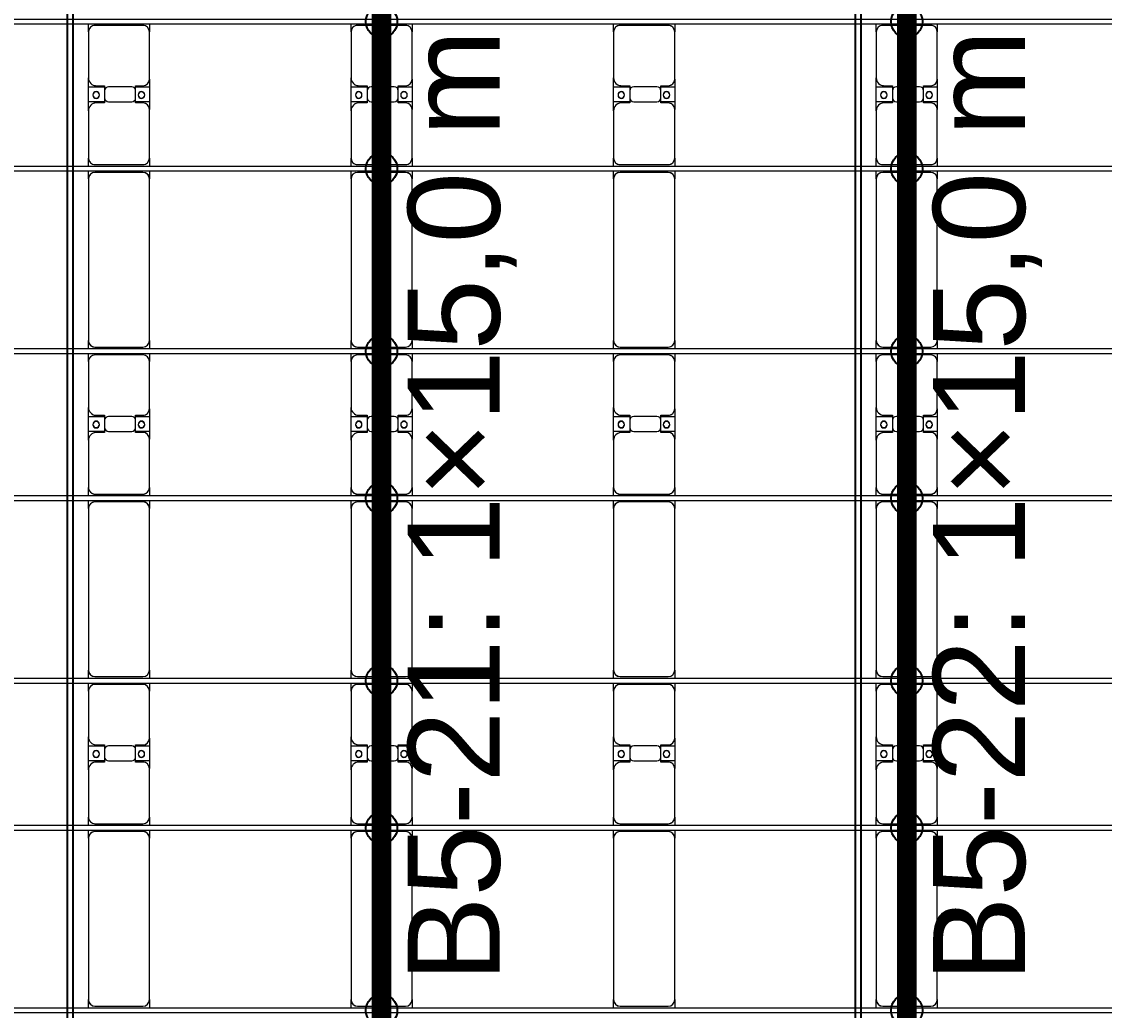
# Model space of a CAD drawing. Header units: millimetres. Extents: x -147246 to 112336, y -213734 to -86506.
# Drawn here: x -80856 to -72610, y -200010 to -192480 of the extents above; entities that cross this region are included whole.
import ezdxf

# ---------------------------------------------------------------- set-up
doc = ezdxf.new("R2010")
doc.units = ezdxf.units.MM
doc.layers.add('A-GENM', color=13, linetype='Continuous', lineweight=9)
doc.layers.add('S-BEAM', color=12, linetype='Continuous', lineweight=9)
doc.layers.add('GC-GHI CHU', color=2, linetype='Continuous')
doc.layers.add('GC-HOP 40x60 GIA CUONG', color=1, linetype='Continuous')
doc.styles.add('GC_VN', font='arial.ttf')

# ---------------------------------------------------------------- blocks, each defined once
blk = doc.blocks.new('Dầm C52 - Hộp 40x60-25898-BỐ TRÍ KHUNG KẾT CẤU BÈ PIN 05')
at = {"layer": 'S-BEAM', "color": 3, "lineweight": 25}
for p, q in [((-55982.1, 20), (55982.1, 20)), ((55982.1, -20), (-55982.1, -20))]:
    blk.add_line(p, q, dxfattribs=at)
blk = doc.blocks.new('Dầm C52 - Hộp 40x60-V1-BỐ TRÍ KHUNG KẾT CẤU BÈ PIN 05')
at = {"layer": 'S-BEAM', "color": 3, "lineweight": 25}
for p, q in [((-16391.3, 20), (55982.1, 20)), ((55982.1, -20), (-16391.3, -20))]:
    blk.add_line(p, q, dxfattribs=at)
blk = doc.blocks.new('Dai phao do pin - DẢI PHAO ĐỠ PIN-V9-BỐ TRÍ KHUNG KẾT CẤU BÈ PIN 05')
at = {"layer": 'A-GENM', "color": 7}
for p, q in [((1828.5, 241.6), (1889.7, 241.6)), ((1839.7, 191.6), (1839.7, -173.4)), ((3120.3, 241.6), (1889.7, 241.6)), ((3120.3, 241.6), (3178.5, 241.6)), ((3170.3, -173.4), (3170.3, 191.6)), ((3218.8, 241.6), (3279.7, 241.6)), ((3229.7, 191.6), (3229.7, -173.4)), ((3639.7, 241.6), (3279.7, 241.6)), ((3639.7, 241.6), (3822.2, 241.6)), ((3699.7, 118.2), (3699.7, 181.6)), ((3707.8, 241.6), (3890.3, 241.6)), ((3707.8, 118.2), (3707.8, 241.6)), ((3822.2, 241.6), (3822.2, 118.2)), ((3830.3, 181.6), (3830.3, 118.2)), ((4240.3, 241.6), (3890.3, 241.6)), ((4240.3, 241.6), (4298.5, 241.6)), ((4290.3, -173.4), (4290.3, 191.6)), ((4338.5, 241.6), (4399.7, 241.6)), ((4349.7, 191.6), (4349.7, -173.4)), ((5630.3, 241.6), (4399.7, 241.6)), ((5630.3, 241.6), (5688.5, 241.6)), ((5680.3, -173.4), (5680.3, 191.6)), ((5728.5, 241.6), (5789.7, 241.6)), ((5739.7, 191.6), (5739.7, -173.4)), ((6149.7, 241.6), (5789.7, 241.6)), ((6149.7, 241.6), (6332.2, 241.6)), ((6209.7, 118.2), (6209.7, 181.6)), ((6217.8, 241.6), (6400.3, 241.6)), ((6217.8, 118.2), (6217.8, 241.6)), ((6332.2, 241.6), (6332.2, 118.2)), ((6340.3, 181.6), (6340.3, 118.2)), ((6750.3, 241.6), (6400.3, 241.6)), ((6750.3, 241.6), (6808.5, 241.6)), ((6800.3, -173.4), (6800.3, 191.6)), ((6848.5, 241.6), (6909.7, 241.6)), ((6859.7, 191.6), (6859.7, -173.4)), ((8140.3, 241.6), (6909.7, 241.6)), ((8140.3, 241.6), (8198.5, 241.6)), ((8190.3, -173.4), (8190.3, 191.6)), ((8238.5, 241.6), (8299.7, 241.6)), ((8249.7, 191.6), (8249.7, -173.4)), ((8659.7, 241.6), (8299.7, 241.6)), ((8659.7, 241.6), (8842.2, 241.6)), ((8719.7, 118.2), (8719.7, 181.6)), ((8727.8, 241.6), (8910.3, 241.6)), ((8727.8, 118.2), (8727.8, 241.6)), ((8842.2, 241.6), (8842.2, 118.2)), ((8850.3, 181.6), (8850.3, 118.2)), ((9260.3, 241.6), (8910.3, 241.6)), ((9260.3, 241.6), (9318.5, 241.6)), ((9310.3, -173.4), (9310.3, 191.6)), ((3792.2, 118.2), (3699.7, 118.2)), ((3707.8, 88.2), (3707.8, -88.2)), ((3830.3, 118.2), (3737.8, 118.2)), ((3822.2, -88.2), (3822.2, 88.2)), ((6302.2, 118.2), (6209.7, 118.2)), ((6217.8, 88.2), (6217.8, -88.2)), ((6340.3, 118.2), (6247.8, 118.2)), ((6332.2, -88.2), (6332.2, 88.2)), ((8812.2, 118.2), (8719.7, 118.2)), ((8727.8, 88.2), (8727.8, -88.2)), ((8850.3, 118.2), (8757.8, 118.2)), ((8842.2, -88.2), (8842.2, 88.2)), ((3699.7, -173.4), (3699.7, -118.2)), ((3699.7, -118.2), (3792.2, -118.2)), ((3707.8, -223.4), (3707.8, -118.2)), ((3737.8, -118.2), (3830.3, -118.2)), ((3822.2, -118.2), (3822.2, -223.4)), ((3830.3, -118.2), (3830.3, -173.4)), ((6209.7, -173.4), (6209.7, -118.2)), ((6209.7, -118.2), (6302.2, -118.2)), ((6217.8, -223.4), (6217.8, -118.2)), ((6247.8, -118.2), (6340.3, -118.2)), ((6332.2, -118.2), (6332.2, -223.4)), ((6340.3, -118.2), (6340.3, -173.4)), ((8719.7, -173.4), (8719.7, -118.2)), ((8719.7, -118.2), (8812.2, -118.2)), ((8727.8, -223.4), (8727.8, -118.2)), ((8757.8, -118.2), (8850.3, -118.2)), ((8842.2, -118.2), (8842.2, -223.4)), ((8850.3, -118.2), (8850.3, -173.4)), ((1889.7, -223.4), (1828.5, -223.4)), ((1889.7, -223.4), (3120.3, -223.4)), ((3178.5, -223.4), (3120.3, -223.4)), ((3279.7, -223.4), (3218.8, -223.4)), ((3279.7, -223.4), (3649.7, -223.4)), ((3822.2, -223.4), (3649.7, -223.4)), ((3880.3, -223.4), (3707.8, -223.4)), ((3880.3, -223.4), (4240.3, -223.4)), ((4298.5, -223.4), (4240.3, -223.4)), ((4399.7, -223.4), (4338.5, -223.4)), ((4399.7, -223.4), (5630.3, -223.4)), ((5688.5, -223.4), (5630.3, -223.4)), ((5789.7, -223.4), (5728.5, -223.4)), ((5789.7, -223.4), (6159.7, -223.4)), ((6332.2, -223.4), (6159.7, -223.4)), ((6390.3, -223.4), (6217.8, -223.4)), ((6390.3, -223.4), (6750.3, -223.4)), ((6808.5, -223.4), (6750.3, -223.4)), ((6909.7, -223.4), (6848.5, -223.4)), ((6909.7, -223.4), (8140.3, -223.4)), ((8198.5, -223.4), (8140.3, -223.4)), ((8299.7, -223.4), (8238.5, -223.4)), ((8299.7, -223.4), (8669.7, -223.4)), ((8842.2, -223.4), (8669.7, -223.4)), ((8900.3, -223.4), (8727.8, -223.4)), ((8900.3, -223.4), (9260.3, -223.4)), ((9318.5, -223.4), (9260.3, -223.4))]:
    blk.add_line(p, q, dxfattribs=at)
for centre, radius, start, end in [((1889.7, 191.6), 50, 90, 180), ((1889.7, 191.6), 50, 105, 180), ((3120.3, 191.6), 50, 360, 90), ((3120.3, 191.6), 50, 15, 90), ((3279.7, 191.6), 50, 90, 180), ((3279.7, 191.6), 50, 135, 180), ((3639.7, 181.6), 60, 360, 90), ((3639.7, 181.6), 60, 360, 26.27734), ((3758.6, 183.2), 25, 0, 180), ((3758.6, 183.2), 25, 180, 360), ((3761.4, 183.2), 25, 360, 180), ((3761.4, 183.2), 25, 180, 0), ((3890.3, 181.6), 60, 90, 180), ((3890.3, 181.6), 60, 150, 180), ((4240.3, 191.6), 50, 360, 90), ((4240.3, 191.6), 50, 360, 45), ((4399.7, 191.6), 50, 90, 180), ((4399.7, 191.6), 50, 105, 180), ((5630.3, 191.6), 50, 360, 90), ((5630.3, 191.6), 50, 15, 90), ((5789.7, 191.6), 50, 90, 180), ((5789.7, 191.6), 50, 135, 180), ((6149.7, 181.6), 60, 0, 90), ((6149.7, 181.6), 60, 0, 30), ((6268.6, 183.2), 25, 0, 180), ((6268.6, 183.2), 25, 180, 0), ((6271.4, 183.2), 25, 0, 180), ((6271.4, 183.2), 25, 180, 0), ((6400.3, 181.6), 60, 90, 180), ((6400.3, 181.6), 60, 150, 180), ((6750.3, 191.6), 50, 0, 90), ((6750.3, 191.6), 50, 0, 45), ((6909.7, 191.6), 50, 90, 180), ((6909.7, 191.6), 50, 105, 180), ((8140.3, 191.6), 50, 360, 90), ((8140.3, 191.6), 50, 15, 90), ((8299.7, 191.6), 50, 90, 180), ((8299.7, 191.6), 50, 135, 180), ((8659.7, 181.6), 60, 0, 90), ((8659.7, 181.6), 60, 0, 30), ((8778.6, 183.2), 25, 0, 180), ((8778.6, 183.2), 25, 180, 0), ((8781.4, 183.2), 25, 360, 180), ((8781.4, 183.2), 25, 180, 360), ((8910.3, 181.6), 60, 90, 180), ((8910.3, 181.6), 60, 150, 180), ((9260.3, 191.6), 50, 360, 90), ((9260.3, 191.6), 50, 360, 45), ((3737.8, 88.2), 30, 90, 180), ((3792.2, 88.2), 30, 360, 90), ((6247.8, 88.2), 30, 90, 180), ((6302.2, 88.2), 30, 360, 90), ((8757.8, 88.2), 30, 90, 180), ((8812.2, 88.2), 30, 360, 90), ((3737.8, -88.2), 30, 180, 270), ((3758.6, -161.8), 25, 0, 180), ((3758.6, -161.8), 25, 180, 360), ((3761.4, -161.8), 25, 0, 180), ((3761.4, -161.8), 25, 180, 360), ((3792.2, -88.2), 30, 270, 360), ((6247.8, -88.2), 30, 180, 270), ((6268.6, -161.8), 25, 0, 180), ((6268.6, -161.8), 25, 180, 0), ((6271.4, -161.8), 25, 0, 180), ((6271.4, -161.8), 25, 180, 0), ((6302.2, -88.2), 30, 270, 360), ((8757.8, -88.2), 30, 180, 270), ((8778.6, -161.8), 25, 360, 180), ((8778.6, -161.8), 25, 180, 0), ((8781.4, -161.8), 25, 0, 180), ((8781.4, -161.8), 25, 180, 0), ((8812.2, -88.2), 30, 270, 360), ((1889.7, -173.4), 50, 180, 270), ((1889.7, -173.4), 50, 180, 270), ((3120.3, -173.4), 50, 270, 360), ((3120.3, -173.4), 50, 285, 360), ((3279.7, -173.4), 50, 180, 270), ((3279.7, -173.4), 50, 180, 225), ((3649.7, -173.4), 50, 270, 0), ((3649.7, -173.4), 50, 315, 0), ((3880.3, -173.4), 50, 180, 270), ((3880.3, -173.4), 50, 180, 225), ((4240.3, -173.4), 50, 270, 360), ((4240.3, -173.4), 50, 315, 360), ((4399.7, -173.4), 50, 180, 270), ((4399.7, -173.4), 50, 180, 270), ((5630.3, -173.4), 50, 270, 360), ((5630.3, -173.4), 50, 285, 360), ((5789.7, -173.4), 50, 180, 270), ((5789.7, -173.4), 50, 180, 225), ((6159.7, -173.4), 50, 270, 0), ((6159.7, -173.4), 50, 315, 0), ((6390.3, -173.4), 50, 180, 270), ((6390.3, -173.4), 50, 180, 225), ((6750.3, -173.4), 50, 270, 360), ((6750.3, -173.4), 50, 315, 360), ((6909.7, -173.4), 50, 180, 270), ((6909.7, -173.4), 50, 180, 270), ((8140.3, -173.4), 50, 270, 360), ((8140.3, -173.4), 50, 285, 360), ((8299.7, -173.4), 50, 180, 270), ((8299.7, -173.4), 50, 180, 225), ((8669.7, -173.4), 50, 270, 0), ((8669.7, -173.4), 50, 315, 0), ((8900.3, -173.4), 50, 180, 270), ((8900.3, -173.4), 50, 180, 225), ((9260.3, -173.4), 50, 270, 360), ((9260.3, -173.4), 50, 315, 360)]:
    blk.add_arc(centre, radius, start, end, dxfattribs=at)
blk = doc.blocks.new('Dai phao do pin - DẢI PHAO ĐỠ PIN-V10-BỐ TRÍ KHUNG KẾT CẤU BÈ PIN 05')
at = {"layer": 'A-GENM', "color": 7}
for p, q in [((1828.5, 241.6), (1889.7, 241.6)), ((1839.7, 191.6), (1839.7, -173.4)), ((3120.3, 241.6), (1889.7, 241.6)), ((3120.3, 241.6), (3178.5, 241.6)), ((3170.3, -173.4), (3170.3, 191.6)), ((3218.8, 241.6), (3279.7, 241.6)), ((3229.7, 191.6), (3229.7, -173.4)), ((3639.7, 241.6), (3279.7, 241.6)), ((3639.7, 241.6), (3822.2, 241.6)), ((3699.7, 118.2), (3699.7, 181.6)), ((3707.8, 241.6), (3890.3, 241.6)), ((3707.8, 118.2), (3707.8, 241.6)), ((3822.2, 241.6), (3822.2, 118.2)), ((3830.3, 181.6), (3830.3, 118.2)), ((4240.3, 241.6), (3890.3, 241.6)), ((4240.3, 241.6), (4298.5, 241.6)), ((4290.3, -173.4), (4290.3, 191.6)), ((4338.5, 241.6), (4399.7, 241.6)), ((4349.7, 191.6), (4349.7, -173.4)), ((5630.3, 241.6), (4399.7, 241.6)), ((5630.3, 241.6), (5688.5, 241.6)), ((5680.3, -173.4), (5680.3, 191.6)), ((5728.5, 241.6), (5789.7, 241.6)), ((5739.7, 191.6), (5739.7, -173.4)), ((6149.7, 241.6), (5789.7, 241.6)), ((6149.7, 241.6), (6332.2, 241.6)), ((6209.7, 118.2), (6209.7, 181.6)), ((6217.8, 241.6), (6400.3, 241.6)), ((6217.8, 118.2), (6217.8, 241.6)), ((6332.2, 241.6), (6332.2, 118.2)), ((6340.3, 181.6), (6340.3, 118.2)), ((6750.3, 241.6), (6400.3, 241.6)), ((6750.3, 241.6), (6808.5, 241.6)), ((6800.3, -173.4), (6800.3, 191.6)), ((6848.5, 241.6), (6909.7, 241.6)), ((6859.7, 191.6), (6859.7, -173.4)), ((8140.3, 241.6), (6909.7, 241.6)), ((8140.3, 241.6), (8198.5, 241.6)), ((8190.3, -173.4), (8190.3, 191.6)), ((8238.5, 241.6), (8299.7, 241.6)), ((8249.7, 191.6), (8249.7, -173.4)), ((8659.7, 241.6), (8299.7, 241.6)), ((8659.7, 241.6), (8842.2, 241.6)), ((8719.7, 118.2), (8719.7, 181.6)), ((8727.8, 241.6), (8910.3, 241.6)), ((8727.8, 118.2), (8727.8, 241.6)), ((8842.2, 241.6), (8842.2, 118.2)), ((8850.3, 181.6), (8850.3, 118.2)), ((9260.3, 241.6), (8910.3, 241.6)), ((9260.3, 241.6), (9318.5, 241.6)), ((9310.3, -173.4), (9310.3, 191.6)), ((3792.2, 118.2), (3699.7, 118.2)), ((3707.8, 88.2), (3707.8, -88.2)), ((3830.3, 118.2), (3737.8, 118.2)), ((3822.2, -88.2), (3822.2, 88.2)), ((6302.2, 118.2), (6209.7, 118.2)), ((6217.8, 88.2), (6217.8, -88.2)), ((6340.3, 118.2), (6247.8, 118.2)), ((6332.2, -88.2), (6332.2, 88.2)), ((8812.2, 118.2), (8719.7, 118.2)), ((8727.8, 88.2), (8727.8, -88.2)), ((8850.3, 118.2), (8757.8, 118.2)), ((8842.2, -88.2), (8842.2, 88.2)), ((3699.7, -173.4), (3699.7, -118.2)), ((3699.7, -118.2), (3792.2, -118.2)), ((3707.8, -223.4), (3707.8, -118.2)), ((3737.8, -118.2), (3830.3, -118.2)), ((3822.2, -118.2), (3822.2, -223.4)), ((3830.3, -118.2), (3830.3, -173.4)), ((6209.7, -173.4), (6209.7, -118.2)), ((6209.7, -118.2), (6302.2, -118.2)), ((6217.8, -223.4), (6217.8, -118.2)), ((6247.8, -118.2), (6340.3, -118.2)), ((6332.2, -118.2), (6332.2, -223.4)), ((6340.3, -118.2), (6340.3, -173.4)), ((8719.7, -173.4), (8719.7, -118.2)), ((8719.7, -118.2), (8812.2, -118.2)), ((8727.8, -223.4), (8727.8, -118.2)), ((8757.8, -118.2), (8850.3, -118.2)), ((8842.2, -118.2), (8842.2, -223.4)), ((8850.3, -118.2), (8850.3, -173.4)), ((1889.7, -223.4), (1828.5, -223.4)), ((1889.7, -223.4), (3120.3, -223.4)), ((3178.5, -223.4), (3120.3, -223.4)), ((3279.7, -223.4), (3218.8, -223.4)), ((3279.7, -223.4), (3649.7, -223.4)), ((3822.2, -223.4), (3649.7, -223.4)), ((3880.3, -223.4), (3707.8, -223.4)), ((3880.3, -223.4), (4240.3, -223.4)), ((4298.5, -223.4), (4240.3, -223.4)), ((4399.7, -223.4), (4338.5, -223.4)), ((4399.7, -223.4), (5630.3, -223.4)), ((5688.5, -223.4), (5630.3, -223.4)), ((5789.7, -223.4), (5728.5, -223.4)), ((5789.7, -223.4), (6159.7, -223.4)), ((6332.2, -223.4), (6159.7, -223.4)), ((6390.3, -223.4), (6217.8, -223.4)), ((6390.3, -223.4), (6750.3, -223.4)), ((6808.5, -223.4), (6750.3, -223.4)), ((6909.7, -223.4), (6848.5, -223.4)), ((6909.7, -223.4), (8140.3, -223.4)), ((8198.5, -223.4), (8140.3, -223.4)), ((8299.7, -223.4), (8238.5, -223.4)), ((8299.7, -223.4), (8669.7, -223.4)), ((8842.2, -223.4), (8669.7, -223.4)), ((8900.3, -223.4), (8727.8, -223.4)), ((8900.3, -223.4), (9260.3, -223.4)), ((9318.5, -223.4), (9260.3, -223.4))]:
    blk.add_line(p, q, dxfattribs=at)
for centre, radius, start, end in [((1889.7, 191.6), 50, 90, 180), ((1889.7, 191.6), 50, 105, 180), ((3120.3, 191.6), 50, 360, 90), ((3120.3, 191.6), 50, 15, 90), ((3279.7, 191.6), 50, 90, 180), ((3279.7, 191.6), 50, 135, 180), ((3639.7, 181.6), 60, 360, 90), ((3639.7, 181.6), 60, 360, 26.25625), ((3758.6, 183.2), 25, 0, 180), ((3758.6, 183.2), 25, 180, 360), ((3761.4, 183.2), 25, 360, 180), ((3761.4, 183.2), 25, 180, 0), ((3890.3, 181.6), 60, 90, 180), ((3890.3, 181.6), 60, 150, 180), ((4240.3, 191.6), 50, 360, 90), ((4240.3, 191.6), 50, 360, 45), ((4399.7, 191.6), 50, 90, 180), ((4399.7, 191.6), 50, 105, 180), ((5630.3, 191.6), 50, 360, 90), ((5630.3, 191.6), 50, 15, 90), ((5789.7, 191.6), 50, 90, 180), ((5789.7, 191.6), 50, 135, 180), ((6149.7, 181.6), 60, 0, 90), ((6149.7, 181.6), 60, 0, 30), ((6268.6, 183.2), 25, 0, 180), ((6268.6, 183.2), 25, 180, 0), ((6271.4, 183.2), 25, 0, 180), ((6271.4, 183.2), 25, 180, 0), ((6400.3, 181.6), 60, 90, 180), ((6400.3, 181.6), 60, 150, 180), ((6750.3, 191.6), 50, 0, 90), ((6750.3, 191.6), 50, 0, 45), ((6909.7, 191.6), 50, 90, 180), ((6909.7, 191.6), 50, 105, 180), ((8140.3, 191.6), 50, 360, 90), ((8140.3, 191.6), 50, 15, 90), ((8299.7, 191.6), 50, 90, 180), ((8299.7, 191.6), 50, 135, 180), ((8659.7, 181.6), 60, 0, 90), ((8659.7, 181.6), 60, 0, 30), ((8778.6, 183.2), 25, 0, 180), ((8778.6, 183.2), 25, 180, 0), ((8781.4, 183.2), 25, 360, 180), ((8781.4, 183.2), 25, 180, 360), ((8910.3, 181.6), 60, 90, 180), ((8910.3, 181.6), 60, 150, 180), ((9260.3, 191.6), 50, 360, 90), ((9260.3, 191.6), 50, 360, 45), ((3737.8, 88.2), 30, 90, 180), ((3792.2, 88.2), 30, 360, 90), ((6247.8, 88.2), 30, 90, 180), ((6302.2, 88.2), 30, 360, 90), ((8757.8, 88.2), 30, 90, 180), ((8812.2, 88.2), 30, 360, 90), ((3737.8, -88.2), 30, 180, 270), ((3758.6, -161.8), 25, 0, 180), ((3758.6, -161.8), 25, 180, 360), ((3761.4, -161.8), 25, 0, 180), ((3761.4, -161.8), 25, 180, 360), ((3792.2, -88.2), 30, 270, 360), ((6247.8, -88.2), 30, 180, 270), ((6268.6, -161.8), 25, 0, 180), ((6268.6, -161.8), 25, 180, 0), ((6271.4, -161.8), 25, 0, 180), ((6271.4, -161.8), 25, 180, 0), ((6302.2, -88.2), 30, 270, 360), ((8757.8, -88.2), 30, 180, 270), ((8778.6, -161.8), 25, 360, 180), ((8778.6, -161.8), 25, 180, 0), ((8781.4, -161.8), 25, 0, 180), ((8781.4, -161.8), 25, 180, 0), ((8812.2, -88.2), 30, 270, 360), ((1889.7, -173.4), 50, 180, 270), ((1889.7, -173.4), 50, 180, 270), ((3120.3, -173.4), 50, 270, 360), ((3120.3, -173.4), 50, 285, 360), ((3279.7, -173.4), 50, 180, 270), ((3279.7, -173.4), 50, 180, 225), ((3649.7, -173.4), 50, 270, 0), ((3649.7, -173.4), 50, 315, 0), ((3880.3, -173.4), 50, 180, 270), ((3880.3, -173.4), 50, 180, 225), ((4240.3, -173.4), 50, 270, 360), ((4240.3, -173.4), 50, 315, 360), ((4399.7, -173.4), 50, 180, 270), ((4399.7, -173.4), 50, 180, 270), ((5630.3, -173.4), 50, 270, 360), ((5630.3, -173.4), 50, 285, 360), ((5789.7, -173.4), 50, 180, 270), ((5789.7, -173.4), 50, 180, 225), ((6159.7, -173.4), 50, 270, 0), ((6159.7, -173.4), 50, 315, 0), ((6390.3, -173.4), 50, 180, 270), ((6390.3, -173.4), 50, 180, 225), ((6750.3, -173.4), 50, 270, 360), ((6750.3, -173.4), 50, 315, 360), ((6909.7, -173.4), 50, 180, 270), ((6909.7, -173.4), 50, 180, 270), ((8140.3, -173.4), 50, 270, 360), ((8140.3, -173.4), 50, 285, 360), ((8299.7, -173.4), 50, 180, 270), ((8299.7, -173.4), 50, 180, 225), ((8669.7, -173.4), 50, 270, 0), ((8669.7, -173.4), 50, 315, 0), ((8900.3, -173.4), 50, 180, 270), ((8900.3, -173.4), 50, 180, 225), ((9260.3, -173.4), 50, 270, 360), ((9260.3, -173.4), 50, 315, 360)]:
    blk.add_arc(centre, radius, start, end, dxfattribs=at)
blk = doc.blocks.new('Dai phao do pin - DẢI PHAO ĐỠ PIN-V11-BỐ TRÍ KHUNG KẾT CẤU BÈ PIN 05')
at = {"layer": 'A-GENM', "color": 7}
for p, q in [((1828.5, 241.6), (1889.7, 241.6)), ((1839.7, 191.6), (1839.7, -173.4)), ((3120.3, 241.6), (1889.7, 241.6)), ((3120.3, 241.6), (3178.5, 241.6)), ((3170.3, -173.4), (3170.3, 191.6)), ((3218.8, 241.6), (3279.7, 241.6)), ((3229.7, 191.6), (3229.7, -173.4)), ((3639.7, 241.6), (3279.7, 241.6)), ((3639.7, 241.6), (3822.2, 241.6)), ((3699.7, 118.2), (3699.7, 181.6)), ((3707.8, 241.6), (3890.3, 241.6)), ((3707.8, 118.2), (3707.8, 241.6)), ((3822.2, 241.6), (3822.2, 118.2)), ((3830.3, 181.6), (3830.3, 118.2)), ((4240.3, 241.6), (3890.3, 241.6)), ((4240.3, 241.6), (4298.5, 241.6)), ((4290.3, -173.4), (4290.3, 191.6)), ((4338.5, 241.6), (4399.7, 241.6)), ((4349.7, 191.6), (4349.7, -173.4)), ((5630.3, 241.6), (4399.7, 241.6)), ((5630.3, 241.6), (5688.5, 241.6)), ((5680.3, -173.4), (5680.3, 191.6)), ((5728.5, 241.6), (5789.7, 241.6)), ((5739.7, 191.6), (5739.7, -173.4)), ((6149.7, 241.6), (5789.7, 241.6)), ((6149.7, 241.6), (6332.2, 241.6)), ((6209.7, 118.2), (6209.7, 181.6)), ((6217.8, 241.6), (6400.3, 241.6)), ((6217.8, 118.2), (6217.8, 241.6)), ((6332.2, 241.6), (6332.2, 118.2)), ((6340.3, 181.6), (6340.3, 118.2)), ((6750.3, 241.6), (6400.3, 241.6)), ((6750.3, 241.6), (6808.5, 241.6)), ((6800.3, -173.4), (6800.3, 191.6)), ((6848.5, 241.6), (6909.7, 241.6)), ((6859.7, 191.6), (6859.7, -173.4)), ((8140.3, 241.6), (6909.7, 241.6)), ((8140.3, 241.6), (8198.5, 241.6)), ((8190.3, -173.4), (8190.3, 191.6)), ((8238.5, 241.6), (8299.7, 241.6)), ((8249.7, 191.6), (8249.7, -173.4)), ((8659.7, 241.6), (8299.7, 241.6)), ((8659.7, 241.6), (8842.2, 241.6)), ((8719.7, 118.2), (8719.7, 181.6)), ((8727.8, 241.6), (8910.3, 241.6)), ((8727.8, 118.2), (8727.8, 241.6)), ((8842.2, 241.6), (8842.2, 118.2)), ((8850.3, 181.6), (8850.3, 118.2)), ((9260.3, 241.6), (8910.3, 241.6)), ((9260.3, 241.6), (9318.5, 241.6)), ((9310.3, -173.4), (9310.3, 191.6)), ((3792.2, 118.2), (3699.7, 118.2)), ((3707.8, 88.2), (3707.8, -88.2)), ((3830.3, 118.2), (3737.8, 118.2)), ((3822.2, -88.2), (3822.2, 88.2)), ((6302.2, 118.2), (6209.7, 118.2)), ((6217.8, 88.2), (6217.8, -88.2)), ((6340.3, 118.2), (6247.8, 118.2)), ((6332.2, -88.2), (6332.2, 88.2)), ((8812.2, 118.2), (8719.7, 118.2)), ((8727.8, 88.2), (8727.8, -88.2)), ((8850.3, 118.2), (8757.8, 118.2)), ((8842.2, -88.2), (8842.2, 88.2)), ((3699.7, -173.4), (3699.7, -118.2)), ((3699.7, -118.2), (3792.2, -118.2)), ((3707.8, -223.4), (3707.8, -118.2)), ((3737.8, -118.2), (3830.3, -118.2)), ((3822.2, -118.2), (3822.2, -223.4)), ((3830.3, -118.2), (3830.3, -173.4)), ((6209.7, -173.4), (6209.7, -118.2)), ((6209.7, -118.2), (6302.2, -118.2)), ((6217.8, -223.4), (6217.8, -118.2)), ((6247.8, -118.2), (6340.3, -118.2)), ((6332.2, -118.2), (6332.2, -223.4)), ((6340.3, -118.2), (6340.3, -173.4)), ((8719.7, -173.4), (8719.7, -118.2)), ((8719.7, -118.2), (8812.2, -118.2)), ((8727.8, -223.4), (8727.8, -118.2)), ((8757.8, -118.2), (8850.3, -118.2)), ((8842.2, -118.2), (8842.2, -223.4)), ((8850.3, -118.2), (8850.3, -173.4)), ((1889.7, -223.4), (1828.5, -223.4)), ((1889.7, -223.4), (3120.3, -223.4)), ((3178.5, -223.4), (3120.3, -223.4)), ((3279.7, -223.4), (3218.8, -223.4)), ((3279.7, -223.4), (3649.7, -223.4)), ((3822.2, -223.4), (3649.7, -223.4)), ((3880.3, -223.4), (3707.8, -223.4)), ((3880.3, -223.4), (4240.3, -223.4)), ((4298.5, -223.4), (4240.3, -223.4)), ((4399.7, -223.4), (4338.5, -223.4)), ((4399.7, -223.4), (5630.3, -223.4)), ((5688.5, -223.4), (5630.3, -223.4)), ((5789.7, -223.4), (5728.5, -223.4)), ((5789.7, -223.4), (6159.7, -223.4)), ((6332.2, -223.4), (6159.7, -223.4)), ((6390.3, -223.4), (6217.8, -223.4)), ((6390.3, -223.4), (6750.3, -223.4)), ((6808.5, -223.4), (6750.3, -223.4)), ((6909.7, -223.4), (6848.5, -223.4)), ((6909.7, -223.4), (8140.3, -223.4)), ((8198.5, -223.4), (8140.3, -223.4)), ((8299.7, -223.4), (8238.5, -223.4)), ((8299.7, -223.4), (8669.7, -223.4)), ((8842.2, -223.4), (8669.7, -223.4)), ((8900.3, -223.4), (8727.8, -223.4)), ((8900.3, -223.4), (9260.3, -223.4)), ((9318.5, -223.4), (9260.3, -223.4))]:
    blk.add_line(p, q, dxfattribs=at)
for centre, radius, start, end in [((1889.7, 191.6), 50, 90, 180), ((1889.7, 191.6), 50, 105, 180), ((3120.3, 191.6), 50, 360, 90), ((3120.3, 191.6), 50, 15, 90), ((3279.7, 191.6), 50, 90, 180), ((3279.7, 191.6), 50, 135, 180), ((3639.7, 181.6), 60, 360, 90), ((3639.7, 181.6), 60, 360, 26.23517), ((3758.6, 183.2), 25, 0, 180), ((3758.6, 183.2), 25, 180, 360), ((3761.4, 183.2), 25, 360, 180), ((3761.4, 183.2), 25, 180, 0), ((3890.3, 181.6), 60, 90, 180), ((3890.3, 181.6), 60, 150, 180), ((4240.3, 191.6), 50, 360, 90), ((4240.3, 191.6), 50, 360, 45), ((4399.7, 191.6), 50, 90, 180), ((4399.7, 191.6), 50, 105, 180), ((5630.3, 191.6), 50, 360, 90), ((5630.3, 191.6), 50, 15, 90), ((5789.7, 191.6), 50, 90, 180), ((5789.7, 191.6), 50, 135, 180), ((6149.7, 181.6), 60, 0, 90), ((6149.7, 181.6), 60, 0, 30), ((6268.6, 183.2), 25, 0, 180), ((6268.6, 183.2), 25, 180, 0), ((6271.4, 183.2), 25, 0, 180), ((6271.4, 183.2), 25, 180, 0), ((6400.3, 181.6), 60, 90, 180), ((6400.3, 181.6), 60, 150, 180), ((6750.3, 191.6), 50, 0, 90), ((6750.3, 191.6), 50, 0, 45), ((6909.7, 191.6), 50, 90, 180), ((6909.7, 191.6), 50, 105, 180), ((8140.3, 191.6), 50, 360, 90), ((8140.3, 191.6), 50, 15, 90), ((8299.7, 191.6), 50, 90, 180), ((8299.7, 191.6), 50, 135, 180), ((8659.7, 181.6), 60, 0, 90), ((8659.7, 181.6), 60, 0, 30), ((8778.6, 183.2), 25, 0, 180), ((8778.6, 183.2), 25, 180, 0), ((8781.4, 183.2), 25, 360, 180), ((8781.4, 183.2), 25, 180, 360), ((8910.3, 181.6), 60, 90, 180), ((8910.3, 181.6), 60, 150, 180), ((9260.3, 191.6), 50, 360, 90), ((9260.3, 191.6), 50, 360, 45), ((3737.8, 88.2), 30, 90, 180), ((3792.2, 88.2), 30, 360, 90), ((6247.8, 88.2), 30, 90, 180), ((6302.2, 88.2), 30, 360, 90), ((8757.8, 88.2), 30, 90, 180), ((8812.2, 88.2), 30, 360, 90), ((3737.8, -88.2), 30, 180, 270), ((3758.6, -161.8), 25, 0, 180), ((3758.6, -161.8), 25, 180, 360), ((3761.4, -161.8), 25, 0, 180), ((3761.4, -161.8), 25, 180, 360), ((3792.2, -88.2), 30, 270, 360), ((6247.8, -88.2), 30, 180, 270), ((6268.6, -161.8), 25, 0, 180), ((6268.6, -161.8), 25, 180, 0), ((6271.4, -161.8), 25, 0, 180), ((6271.4, -161.8), 25, 180, 0), ((6302.2, -88.2), 30, 270, 360), ((8757.8, -88.2), 30, 180, 270), ((8778.6, -161.8), 25, 360, 180), ((8778.6, -161.8), 25, 180, 0), ((8781.4, -161.8), 25, 0, 180), ((8781.4, -161.8), 25, 180, 0), ((8812.2, -88.2), 30, 270, 360), ((1889.7, -173.4), 50, 180, 270), ((1889.7, -173.4), 50, 180, 270), ((3120.3, -173.4), 50, 270, 360), ((3120.3, -173.4), 50, 285, 360), ((3279.7, -173.4), 50, 180, 270), ((3279.7, -173.4), 50, 180, 225), ((3649.7, -173.4), 50, 270, 0), ((3649.7, -173.4), 50, 315, 0), ((3880.3, -173.4), 50, 180, 270), ((3880.3, -173.4), 50, 180, 225), ((4240.3, -173.4), 50, 270, 360), ((4240.3, -173.4), 50, 315, 360), ((4399.7, -173.4), 50, 180, 270), ((4399.7, -173.4), 50, 180, 270), ((5630.3, -173.4), 50, 270, 360), ((5630.3, -173.4), 50, 285, 360), ((5789.7, -173.4), 50, 180, 270), ((5789.7, -173.4), 50, 180, 225), ((6159.7, -173.4), 50, 270, 0), ((6159.7, -173.4), 50, 315, 0), ((6390.3, -173.4), 50, 180, 270), ((6390.3, -173.4), 50, 180, 225), ((6750.3, -173.4), 50, 270, 360), ((6750.3, -173.4), 50, 315, 360), ((6909.7, -173.4), 50, 180, 270), ((6909.7, -173.4), 50, 180, 270), ((8140.3, -173.4), 50, 270, 360), ((8140.3, -173.4), 50, 285, 360), ((8299.7, -173.4), 50, 180, 270), ((8299.7, -173.4), 50, 180, 225), ((8669.7, -173.4), 50, 270, 0), ((8669.7, -173.4), 50, 315, 0), ((8900.3, -173.4), 50, 180, 270), ((8900.3, -173.4), 50, 180, 225), ((9260.3, -173.4), 50, 270, 360), ((9260.3, -173.4), 50, 315, 360)]:
    blk.add_arc(centre, radius, start, end, dxfattribs=at)
blk = doc.blocks.new('Dai phao do pin - DẢI PHAO ĐỠ PIN-V12-BỐ TRÍ KHUNG KẾT CẤU BÈ PIN 05')
at = {"layer": 'A-GENM', "color": 7}
for p, q in [((1828.5, 241.6), (1889.7, 241.6)), ((1839.7, 191.6), (1839.7, -173.4)), ((3120.3, 241.6), (1889.7, 241.6)), ((3120.3, 241.6), (3178.5, 241.6)), ((3170.3, -173.4), (3170.3, 191.6)), ((3218.8, 241.6), (3279.7, 241.6)), ((3229.7, 191.6), (3229.7, -173.4)), ((3639.7, 241.6), (3279.7, 241.6)), ((3639.7, 241.6), (3822.2, 241.6)), ((3699.7, 118.2), (3699.7, 181.6)), ((3707.8, 241.6), (3890.3, 241.6)), ((3707.8, 118.2), (3707.8, 241.6)), ((3822.2, 241.6), (3822.2, 118.2)), ((3830.3, 181.6), (3830.3, 118.2)), ((4240.3, 241.6), (3890.3, 241.6)), ((4240.3, 241.6), (4298.5, 241.6)), ((4290.3, -173.4), (4290.3, 191.6)), ((4338.5, 241.6), (4399.7, 241.6)), ((4349.7, 191.6), (4349.7, -173.4)), ((5630.3, 241.6), (4399.7, 241.6)), ((5630.3, 241.6), (5688.5, 241.6)), ((5680.3, -173.4), (5680.3, 191.6)), ((5728.5, 241.6), (5789.7, 241.6)), ((5739.7, 191.6), (5739.7, -173.4)), ((6149.7, 241.6), (5789.7, 241.6)), ((6149.7, 241.6), (6332.2, 241.6)), ((6209.7, 118.2), (6209.7, 181.6)), ((6217.8, 241.6), (6400.3, 241.6)), ((6217.8, 118.2), (6217.8, 241.6)), ((6332.2, 241.6), (6332.2, 118.2)), ((6340.3, 181.6), (6340.3, 118.2)), ((6750.3, 241.6), (6400.3, 241.6)), ((6750.3, 241.6), (6808.5, 241.6)), ((6800.3, -173.4), (6800.3, 191.6)), ((6848.5, 241.6), (6909.7, 241.6)), ((6859.7, 191.6), (6859.7, -173.4)), ((8140.3, 241.6), (6909.7, 241.6)), ((8140.3, 241.6), (8198.5, 241.6)), ((8190.3, -173.4), (8190.3, 191.6)), ((8238.5, 241.6), (8299.7, 241.6)), ((8249.7, 191.6), (8249.7, -173.4)), ((8659.7, 241.6), (8299.7, 241.6)), ((8659.7, 241.6), (8842.2, 241.6)), ((8719.7, 118.2), (8719.7, 181.6)), ((8727.8, 241.6), (8910.3, 241.6)), ((8727.8, 118.2), (8727.8, 241.6)), ((8842.2, 241.6), (8842.2, 118.2)), ((8850.3, 181.6), (8850.3, 118.2)), ((9260.3, 241.6), (8910.3, 241.6)), ((9260.3, 241.6), (9318.5, 241.6)), ((9310.3, -173.4), (9310.3, 191.6)), ((3792.2, 118.2), (3699.7, 118.2)), ((3707.8, 88.2), (3707.8, -88.2)), ((3830.3, 118.2), (3737.8, 118.2)), ((3822.2, -88.2), (3822.2, 88.2)), ((6302.2, 118.2), (6209.7, 118.2)), ((6217.8, 88.2), (6217.8, -88.2)), ((6340.3, 118.2), (6247.8, 118.2)), ((6332.2, -88.2), (6332.2, 88.2)), ((8812.2, 118.2), (8719.7, 118.2)), ((8727.8, 88.2), (8727.8, -88.2)), ((8850.3, 118.2), (8757.8, 118.2)), ((8842.2, -88.2), (8842.2, 88.2)), ((3699.7, -173.4), (3699.7, -118.2)), ((3699.7, -118.2), (3792.2, -118.2)), ((3707.8, -223.4), (3707.8, -118.2)), ((3737.8, -118.2), (3830.3, -118.2)), ((3822.2, -118.2), (3822.2, -223.4)), ((3830.3, -118.2), (3830.3, -173.4)), ((6209.7, -173.4), (6209.7, -118.2)), ((6209.7, -118.2), (6302.2, -118.2)), ((6217.8, -223.4), (6217.8, -118.2)), ((6247.8, -118.2), (6340.3, -118.2)), ((6332.2, -118.2), (6332.2, -223.4)), ((6340.3, -118.2), (6340.3, -173.4)), ((8719.7, -173.4), (8719.7, -118.2)), ((8719.7, -118.2), (8812.2, -118.2)), ((8727.8, -223.4), (8727.8, -118.2)), ((8757.8, -118.2), (8850.3, -118.2)), ((8842.2, -118.2), (8842.2, -223.4)), ((8850.3, -118.2), (8850.3, -173.4)), ((1889.7, -223.4), (1828.5, -223.4)), ((1889.7, -223.4), (3120.3, -223.4)), ((3178.5, -223.4), (3120.3, -223.4)), ((3279.7, -223.4), (3218.9, -223.4)), ((3279.7, -223.4), (3649.7, -223.4)), ((3822.2, -223.4), (3649.7, -223.4)), ((3880.3, -223.4), (3707.8, -223.4)), ((3880.3, -223.4), (4240.3, -223.4)), ((4298.5, -223.4), (4240.3, -223.4)), ((4399.7, -223.4), (4338.5, -223.4)), ((4399.7, -223.4), (5630.3, -223.4)), ((5688.5, -223.4), (5630.3, -223.4)), ((5789.7, -223.4), (5728.5, -223.4)), ((5789.7, -223.4), (6159.7, -223.4)), ((6332.2, -223.4), (6159.7, -223.4)), ((6390.3, -223.4), (6217.8, -223.4)), ((6390.3, -223.4), (6750.3, -223.4)), ((6808.5, -223.4), (6750.3, -223.4)), ((6909.7, -223.4), (6848.5, -223.4)), ((6909.7, -223.4), (8140.3, -223.4)), ((8198.5, -223.4), (8140.3, -223.4)), ((8299.7, -223.4), (8238.5, -223.4)), ((8299.7, -223.4), (8669.7, -223.4)), ((8842.2, -223.4), (8669.7, -223.4)), ((8900.3, -223.4), (8727.8, -223.4)), ((8900.3, -223.4), (9260.3, -223.4)), ((9318.5, -223.4), (9260.3, -223.4))]:
    blk.add_line(p, q, dxfattribs=at)
for centre, radius, start, end in [((1889.7, 191.6), 50, 90, 180), ((1889.7, 191.6), 50, 105, 180), ((3120.3, 191.6), 50, 360, 90), ((3120.3, 191.6), 50, 15, 90), ((3279.7, 191.6), 50, 90, 180), ((3279.7, 191.6), 50, 135, 180), ((3639.7, 181.6), 60, 360, 90), ((3639.7, 181.6), 60, 360, 26.21408), ((3758.6, 183.2), 25, 0, 180), ((3758.6, 183.2), 25, 180, 360), ((3761.4, 183.2), 25, 360, 180), ((3761.4, 183.2), 25, 180, 0), ((3890.3, 181.6), 60, 90, 180), ((3890.3, 181.6), 60, 150, 180), ((4240.3, 191.6), 50, 360, 90), ((4240.3, 191.6), 50, 360, 45), ((4399.7, 191.6), 50, 90, 180), ((4399.7, 191.6), 50, 105, 180), ((5630.3, 191.6), 50, 360, 90), ((5630.3, 191.6), 50, 15, 90), ((5789.7, 191.6), 50, 90, 180), ((5789.7, 191.6), 50, 135, 180), ((6149.7, 181.6), 60, 0, 90), ((6149.7, 181.6), 60, 0, 30), ((6268.6, 183.2), 25, 0, 180), ((6268.6, 183.2), 25, 180, 0), ((6271.4, 183.2), 25, 0, 180), ((6271.4, 183.2), 25, 180, 0), ((6400.3, 181.6), 60, 90, 180), ((6400.3, 181.6), 60, 150, 180), ((6750.3, 191.6), 50, 0, 90), ((6750.3, 191.6), 50, 0, 45), ((6909.7, 191.6), 50, 90, 180), ((6909.7, 191.6), 50, 105, 180), ((8140.3, 191.6), 50, 360, 90), ((8140.3, 191.6), 50, 15, 90), ((8299.7, 191.6), 50, 90, 180), ((8299.7, 191.6), 50, 135, 180), ((8659.7, 181.6), 60, 0, 90), ((8659.7, 181.6), 60, 0, 30), ((8778.6, 183.2), 25, 0, 180), ((8778.6, 183.2), 25, 180, 0), ((8781.4, 183.2), 25, 360, 180), ((8781.4, 183.2), 25, 180, 360), ((8910.3, 181.6), 60, 90, 180), ((8910.3, 181.6), 60, 150, 180), ((9260.3, 191.6), 50, 360, 90), ((9260.3, 191.6), 50, 360, 45), ((3737.8, 88.2), 30, 90, 180), ((3792.2, 88.2), 30, 360, 90), ((6247.8, 88.2), 30, 90, 180), ((6302.2, 88.2), 30, 360, 90), ((8757.8, 88.2), 30, 90, 180), ((8812.2, 88.2), 30, 360, 90), ((3737.8, -88.2), 30, 180, 270), ((3758.6, -161.8), 25, 0, 180), ((3758.6, -161.8), 25, 180, 360), ((3761.4, -161.8), 25, 0, 180), ((3761.4, -161.8), 25, 180, 360), ((3792.2, -88.2), 30, 270, 360), ((6247.8, -88.2), 30, 180, 270), ((6268.6, -161.8), 25, 0, 180), ((6268.6, -161.8), 25, 180, 0), ((6271.4, -161.8), 25, 0, 180), ((6271.4, -161.8), 25, 180, 0), ((6302.2, -88.2), 30, 270, 360), ((8757.8, -88.2), 30, 180, 270), ((8778.6, -161.8), 25, 360, 180), ((8778.6, -161.8), 25, 180, 0), ((8781.4, -161.8), 25, 0, 180), ((8781.4, -161.8), 25, 180, 0), ((8812.2, -88.2), 30, 270, 360), ((1889.7, -173.4), 50, 180, 270), ((1889.7, -173.4), 50, 180, 270), ((3120.3, -173.4), 50, 270, 360), ((3120.3, -173.4), 50, 285, 360), ((3279.7, -173.4), 50, 180, 270), ((3279.7, -173.4), 50, 180, 225), ((3649.7, -173.4), 50, 270, 0), ((3649.7, -173.4), 50, 315, 0), ((3880.3, -173.4), 50, 180, 270), ((3880.3, -173.4), 50, 180, 225), ((4240.3, -173.4), 50, 270, 360), ((4240.3, -173.4), 50, 315, 360), ((4399.7, -173.4), 50, 180, 270), ((4399.7, -173.4), 50, 180, 270), ((5630.3, -173.4), 50, 270, 360), ((5630.3, -173.4), 50, 285, 360), ((5789.7, -173.4), 50, 180, 270), ((5789.7, -173.4), 50, 180, 225), ((6159.7, -173.4), 50, 270, 0), ((6159.7, -173.4), 50, 315, 0), ((6390.3, -173.4), 50, 180, 270), ((6390.3, -173.4), 50, 180, 225), ((6750.3, -173.4), 50, 270, 360), ((6750.3, -173.4), 50, 315, 360), ((6909.7, -173.4), 50, 180, 270), ((6909.7, -173.4), 50, 180, 270), ((8140.3, -173.4), 50, 270, 360), ((8140.3, -173.4), 50, 285, 360), ((8299.7, -173.4), 50, 180, 270), ((8299.7, -173.4), 50, 180, 225), ((8669.7, -173.4), 50, 270, 0), ((8669.7, -173.4), 50, 315, 0), ((8900.3, -173.4), 50, 180, 270), ((8900.3, -173.4), 50, 180, 225), ((9260.3, -173.4), 50, 270, 360), ((9260.3, -173.4), 50, 315, 360)]:
    blk.add_arc(centre, radius, start, end, dxfattribs=at)
blk = doc.blocks.new('Dầm C52 - Dầm C52-18923-BỐ TRÍ KHUNG KẾT CẤU BÈ PIN 05')
at = {"layer": 'S-BEAM', "color": 1}
for p, q in [((-52556.1, 20), (52556.1, 20)), ((52556.1, -20), (-52556.1, -20))]:
    blk.add_line(p, q, dxfattribs=at)
blk = doc.blocks.new('HOBANMONG_BEPIN 5_rvt-1-BỐ TRÍ KHUNG KẾT CẤU BÈ PIN 05')
at = {"layer": 'A-GENM', "color": 3, "lineweight": 25, "rotation": 89.99977101252024}
for name, p in [('Dai phao do pin - DẢI PHAO ĐỠ PIN-V9-BỐ TRÍ KHUNG KẾT CẤU BÈ PIN 05', (-80105.9, -201818)), ('Dai phao do pin - DẢI PHAO ĐỠ PIN-V10-BỐ TRÍ KHUNG KẾT CẤU BÈ PIN 05', (-78105.9, -201818)), ('Dai phao do pin - DẢI PHAO ĐỠ PIN-V11-BỐ TRÍ KHUNG KẾT CẤU BÈ PIN 05', (-76105.9, -201818)), ('Dai phao do pin - DẢI PHAO ĐỠ PIN-V12-BỐ TRÍ KHUNG KẾT CẤU BÈ PIN 05', (-74105.9, -201818))]:
    blk.add_blockref(name, p, dxfattribs=at)
at = {"layer": 'S-BEAM', "color": 3, "lineweight": 25}
for name, p, rotation in [('Dầm C52 - Hộp 40x60-25898-BỐ TRÍ KHUNG KẾT CẤU BÈ PIN 05', (-80485.7, -148536.9), 269.9997710125197), ('Dầm C52 - Hộp 40x60-V1-BỐ TRÍ KHUNG KẾT CẤU BÈ PIN 05', (-74485.7, -148536.9), 269.9997710125197), ('Dầm C52 - Dầm C52-18923-BỐ TRÍ KHUNG KẾT CẤU BÈ PIN 05', (-44162, -192479.7), 179.9997710135151), ('Dầm C52 - Dầm C52-18923-BỐ TRÍ KHUNG KẾT CẤU BÈ PIN 05', (-44162.1, -193599.7), 179.9997710135151), ('Dầm C52 - Dầm C52-18923-BỐ TRÍ KHUNG KẾT CẤU BÈ PIN 05', (-44162.1, -194989.7), 179.9997710135151), ('Dầm C52 - Dầm C52-18923-BỐ TRÍ KHUNG KẾT CẤU BÈ PIN 05', (-44162.1, -196109.7), 179.9997710135151), ('Dầm C52 - Dầm C52-18923-BỐ TRÍ KHUNG KẾT CẤU BÈ PIN 05', (-44162.1, -197499.7), 179.9997710135151), ('Dầm C52 - Dầm C52-18923-BỐ TRÍ KHUNG KẾT CẤU BÈ PIN 05', (-44162.1, -198619.7), 179.9997710135151), ('Dầm C52 - Dầm C52-18923-BỐ TRÍ KHUNG KẾT CẤU BÈ PIN 05', (-44162.1, -200009.7), 179.9997710135151)]:
    blk.add_blockref(name, p, dxfattribs=dict(at, rotation=rotation))

msp = doc.modelspace()

# ---------------------------------------------------------------- linework, layer by layer
at = {"layer": 'GC-HOP 40x60 GIA CUONG', "const_width": 150}
for points in [[(-78114.9, -204295.3), (-78114.9, -189295.3)], [(-74114.9, -204295.3), (-74114.9, -189295.3)]]:
    msp.add_lwpolyline(points, dxfattribs=at)
at = {"layer": 'GC-HOP 40x60 GIA CUONG'}
for centre in [(-78114.9, -192479.7), (-74114.9, -192479.7), (-78114.9, -193599.7), (-74114.9, -193599.7), (-78114.9, -194989.7), (-74114.9, -194989.7), (-78114.9, -196109.7), (-74114.9, -196109.7), (-78114.9, -197499.7), (-74114.9, -197499.7), (-78114.9, -198619.7), (-74114.9, -198619.7), (-78114.9, -200009.7), (-74114.9, -200009.7)]:
    msp.add_circle(centre, 120, dxfattribs=at)

# ---------------------------------------------------------------- block references
at = {"lineweight": 5}
msp.add_blockref('HOBANMONG_BEPIN 5_rvt-1-BỐ TRÍ KHUNG KẾT CẤU BÈ PIN 05', (0, 0), dxfattribs=at)

# ---------------------------------------------------------------- texts
at = {"layer": 'GC-GHI CHU', "style": 'GC_VN'}
for s, p in [('B5-21: 1×15,0 m', (-77214.9, -199795.3)), ('B5-22: 1×15,0 m', (-73214.9, -199795.3))]:
    msp.add_text(s, height=700, rotation=90, dxfattribs=at).set_placement(p)

doc.saveas('drawing.dxf')
